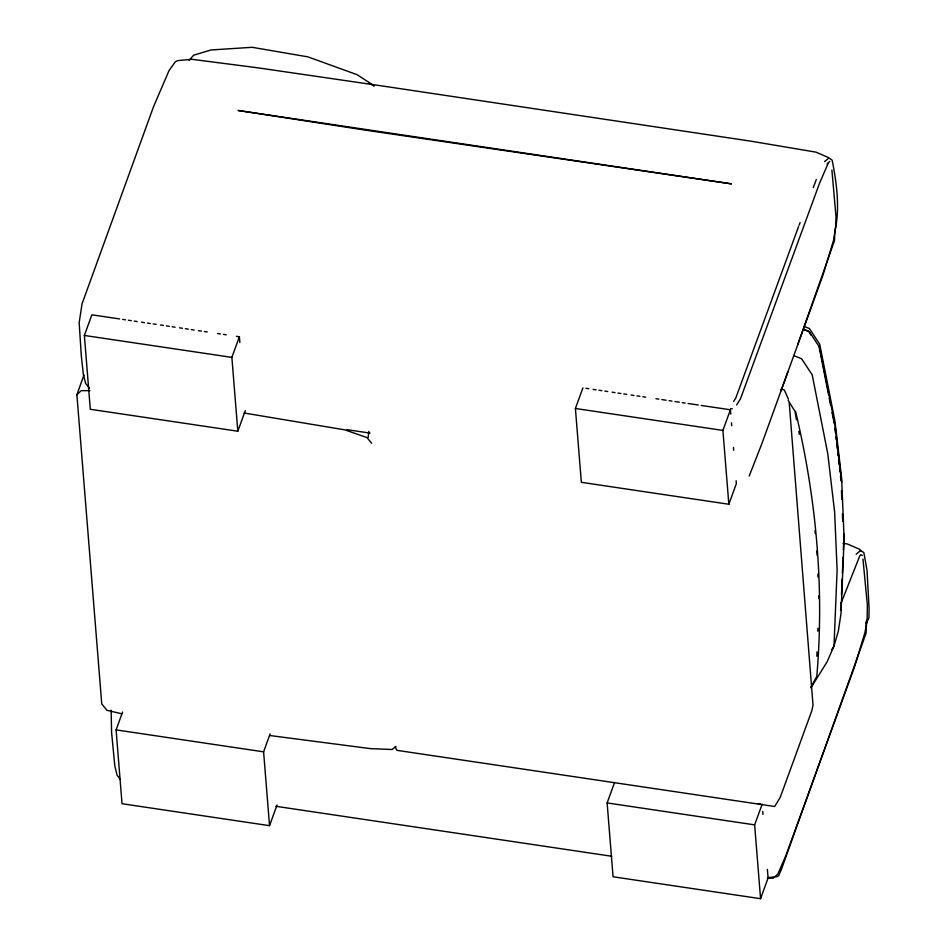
<?xml version="1.0" encoding="UTF-8"?>
<svg xmlns="http://www.w3.org/2000/svg" width="946" height="946" viewBox="0 0 946 946"><rect width="100%" height="100%" fill="white"/><g stroke="black" fill="none" stroke-linecap="round" stroke-linejoin="round"><path stroke-width="1.42" d="M834.786 232.42L834.49 240.651L797.892 344.155M816.847 656.276L817.025 651.853M817.829 631.195L817.947 628.239M816.824 675.905C824.451 587.182 816.197 497.903 795.551 411.404M841.183 602.365L840.545 610.3M841.479 595.093L842.153 579.094M842.389 573.276L843.052 557.289M843.359 550.016L844.021 534.017M111.108 710.28L111.628 732.854L114.833 766.083L117.138 775.282L120.248 779.315M368.774 431.364L368.207 437.407M865.98 623.083L866.631 620.47L866.063 633.264L781.42 869.386L778.735 875.7L777.163 876.623L768.424 877.557M834.739 232.089C840.214 208.747 836.737 183.453 832.149 160.146L828.956 157.935L824.605 161.6M816.552 676.78L811.029 687.021M121.679 713.781L106.874 710.28L101.754 703.895L76.886 394.766L83.981 374.947M780.994 390.852L787.959 371.636M245.321 410.588L237.813 431.222L90.308 409.275L84.371 335.452L91.88 314.817L119.634 318.944M237.813 431.222L231.876 357.387L239.385 336.752L236.465 336.315M277.048 805.022L269.539 825.669L122.034 803.722L116.098 729.886L122.602 712.007M269.539 825.669L263.603 751.833L270.107 733.942M736.13 480.722L736.355 483.619L728.846 504.253L581.352 482.318L575.405 408.483L582.925 387.848M728.846 504.253L722.91 430.418L730.418 409.784L701.211 405.444M767.383 869.374L768.081 878.065L760.572 898.7L613.067 876.765L607.131 802.929L614.143 783.666M760.572 898.7L754.636 824.865L762.145 804.23M798.566 226.579L735.834 397.923L733.552 401.553M840.769 603.915L859.831 555.751L860.694 554.77L862.362 555.444M799.074 225.231L800.091 222.547M813.264 187.604L816.303 179.539M866.406 623.662L868.936 617.632L869.114 608.964L867.044 570.45L863.852 552.547L860.529 550.548L856.177 554.214M828.258 163.138L819.674 182.897L740.399 398.987L736.603 404.947M749.208 476.015L761.849 443.745L822.878 275.404L833.556 240.26L835.637 226.78L835.992 216.587L831.901 170.02M831.759 649.63L834.005 646.012L838.381 630.899L841.018 613.469L844.104 538.735L841.609 477.86L834.94 421.076L819.709 344.19L809.398 328.546L804.218 326.429M810.923 687.813L827.123 661.81L834.005 646.012L837.115 569.859L834.632 512.141L827.785 453.784L812.2 374.853L801.617 358.782L793.647 355.53M189.058 60.343L193.67 55.187L211.005 49.972L252.156 47.3L307.888 56.855L357.103 74.687L374.167 85.802M827.029 164.107L829.713 161.411M76.886 394.766L81.167 390.663L89.882 390.651M396.031 746.465L392.082 749.504L370.513 748.629L270.024 735.55M767.36 878.03L773.26 878.231L777.896 873.927L785.748 855.882L854.392 667.297L865.07 632.153L867.151 618.672L867.376 605.121L862.965 559.015M780.639 389.385L784.234 389.811L788.408 399.153M122.554 319.37L125.475 319.807M128.396 320.245L131.317 320.67M134.237 321.108L137.158 321.545M141.533 322.196L144.454 322.633M147.375 323.071L150.296 323.497M153.217 323.934L156.137 324.372M160.524 325.022L163.445 325.459M166.366 325.885L169.287 326.323M172.207 326.76L175.128 327.198M179.515 327.848L182.436 328.274M185.357 328.711L188.278 329.149M191.198 329.586L194.119 330.012M198.494 330.662L201.415 331.1M204.336 331.538L207.257 331.975M217.485 333.489L220.406 333.926M223.327 334.364L226.248 334.801M585.846 388.286L588.767 388.711M593.142 389.374L596.063 389.799M598.984 390.237L601.904 390.674M604.825 391.1L607.746 391.538M612.133 392.188L615.054 392.625M617.975 393.063L620.895 393.501M623.816 393.926L626.737 394.364M631.112 395.014L634.033 395.452M636.954 395.889L639.874 396.315M642.795 396.752L645.716 397.19M655.945 398.704L658.865 399.141M661.786 399.579L666.161 400.229M669.082 400.666L672.003 401.092M674.924 401.53L679.311 402.18M682.232 402.618L685.152 403.055M688.073 403.493L698.29 405.006M84.371 335.452L231.876 357.387M575.405 408.483L722.91 430.418M346.638 429.614L369.992 433.091M757.758 803.58L760.679 804.017M116.098 729.886L263.603 751.833M607.131 802.929L754.636 824.865M275.889 806.299L611.731 856.26M244.08 413L344.876 429.874L367.001 437.596L371.648 443.26M843.099 543.288L847.427 544.021L859.737 549.319L860.978 551.128M730.69 408.495L732.275 408.802M803.355 329.409L808.582 331.325L810.793 334.99M803.438 329.149L808.582 331.325M828.211 157.426L815.913 152.129L750.888 141.167L386.157 86.547L257.584 67.781L191.754 59.291L177.517 60.639L175.176 61.963L168.979 70.702L153.477 106.863L82.042 303.843L79.168 322.645L81.297 355.661L83.319 374.19L85.613 383.402L89.515 388.428M369.247 83.213L373.977 85.956M809.244 331.561L819.626 347.371L834.94 424.837L841.668 482.105M788.172 400.371L794.841 411.12M395.144 746.808L396.823 750.32L774.668 806.5L780.249 797.336L812.011 710.21L813.004 704.936L789.224 402.783M819.07 346.768L828.649 395.251M829.216 398.1L830.623 405.231M832.031 412.35L834.289 423.761M795.125 412.562L796.532 419.799M798.802 431.364L799.358 434.261M814.944 530.765L815.286 533.627M834.81 428.136L835.318 432.511M835.838 436.886L836.181 439.807M836.702 444.182L837.222 448.558M837.73 452.933L838.085 455.854M838.594 460.229L839.114 464.604M839.634 468.98L839.977 471.9M840.497 476.276L841.006 480.651M730.418 409.784L730.773 414.135M731.471 422.815L731.707 425.712M733.446 447.423L733.682 450.32M762.724 811.467L762.961 814.364M239.385 336.752L239.846 342.547M841.443 490.785L841.81 499.464M842.425 513.938L842.732 521.175M816.895 550.891L817.072 555.243M817.841 574.116L817.971 577.013M818.739 595.874L818.858 598.783M731.329 183.843L366.173 130.252L238.037 110.469L731.329 183.843"/></g></svg>
